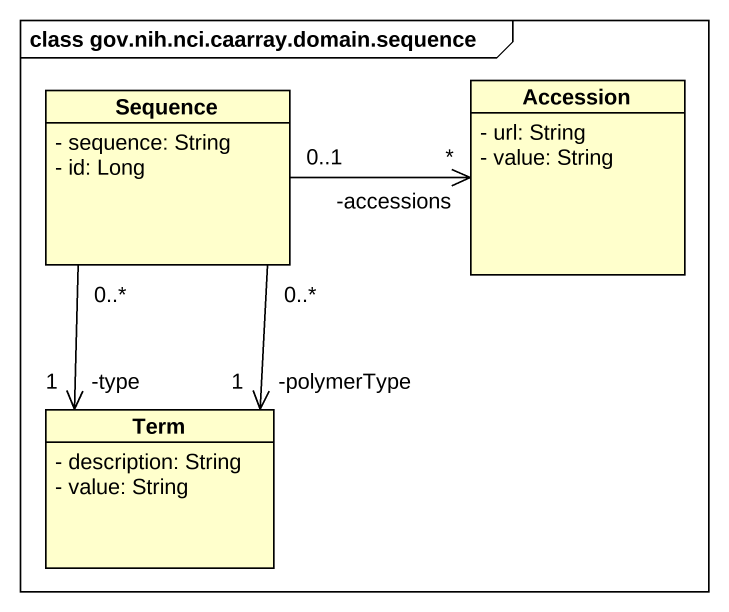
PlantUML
@startuml
mainframe class gov.nih.nci.caarray.domain.sequence
hide circle
hide empty members
skinparam classAttributeIconSize 0
class Sequence {
  - sequence: String
  - id: Long
}
class Accession {
  - url: String
  - value: String
}
class Term {
  - description: String
  - value: String
}
Sequence "0..1" -right-> "-accessions\n*" Accession
Sequence "0..*" --> "-type\n1" Term
Sequence "0..*" --> "-polymerType\n1" Term
@enduml
